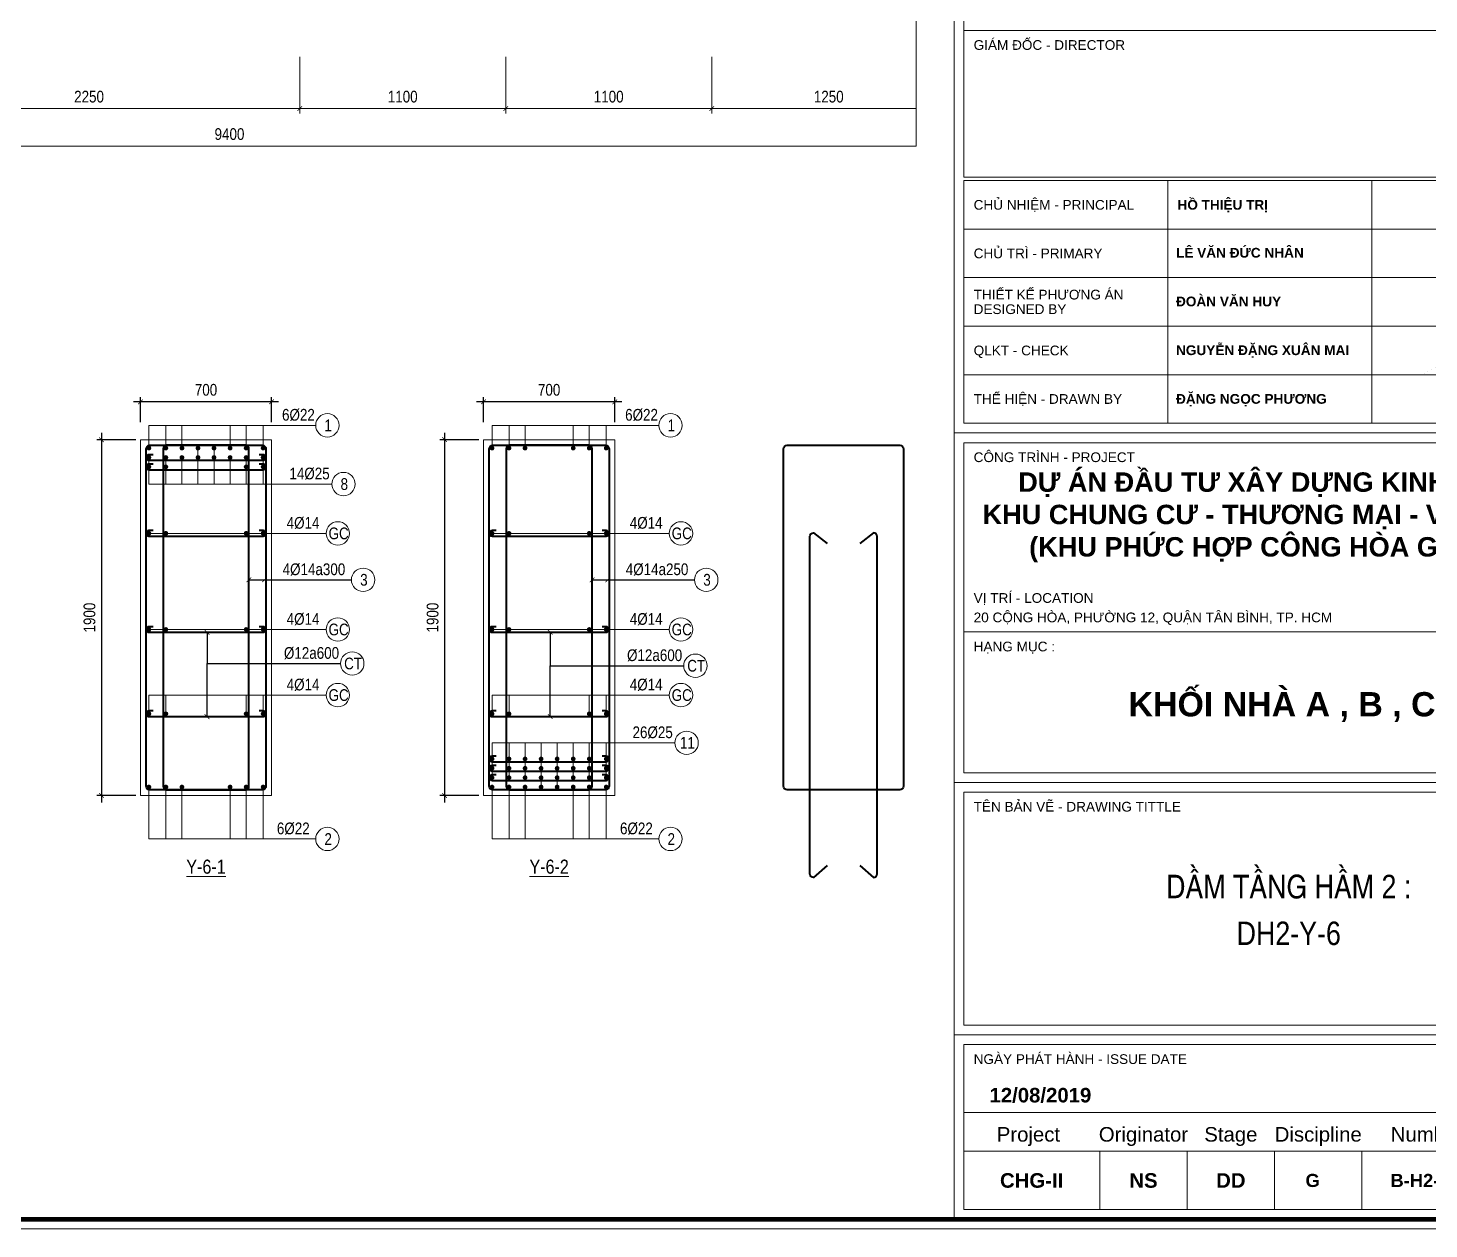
# Model space of a CAD drawing. Header units: millimetres. Extents: x 3014920 to 3563667, y -1638653 to -1356471.
# Drawn here: x 3096871 to 3104352, y -1620686 to -1614271 of the extents above; entities that cross this region are included whole.
import ezdxf
from ezdxf.enums import TextEntityAlignment as Align
from ezdxf.xclip import XClip

# ---------------------------------------------------------------- set-up
doc = ezdxf.new("R2010")
doc.units = ezdxf.units.MM
doc.header["$MEASUREMENT"] = 0
doc.header["$XCLIPFRAME"] = 0
doc.header["$PDMODE"] = 2
doc.linetypes.add('CENTER', pattern=[2, 1.25, -0.25, 0.25, -0.25])
doc.layers.get('0').update_dxf_attribs({"lineweight": 9})
doc.layers.get('Defpoints').update_dxf_attribs({"color": 10, "lineweight": 0})
for name, color, linetype, lineweight in [('CDAI', 21, 'Continuous', 40), ('CHG_XX_Khung ten$0$TEXT', 7, 'Continuous', 15), ('CHUNHO', 7, 'CENTER', 13), ('CHUTO', 51, 'Continuous', 15), ('CTHEP', 50, 'Continuous', 50), ('DBAO', 90, 'Continuous', 13), ('DGIONG', 130, 'Continuous', 13), ('KTH', 154, 'Continuous', 9), ('TEXT', 7, 'Continuous', 15)]:
    doc.layers.add(name, color=color, linetype=linetype, lineweight=lineweight)
doc.styles.add('ArialB', font='arialbd.ttf')
doc.styles.add('CHG_XX_Khung ten$0$A1 BORDER$0$ARIAL', font='arial.ttf')
doc.styles.add('CHG_XX_Khung ten$0$A1 BORDER$0$Arial - Bold', font='arialbd.ttf', dxfattribs={"height": 2.5})
doc.styles.add('CHG_XX_Khung ten$0$Arial - Bold', font='arialbd.ttf')
doc.styles.add('CHG_XX_Khung ten$0$title block pccc$0$ARIAL', font='arial.ttf')
doc.styles.add('CHG_XX_Khung ten$0$title block pccc$0$Arial - Bold', font='arialbd.ttf', dxfattribs={"height": 2.5})
doc.styles.add('Star-HelCon', font='VHELVCN_0.TTF')
doc.styles.add('TTP-HelCon', font='VHELVCN_0.TTF')
doc.dimstyles.new('TTP-25', dxfattribs={"dimscale": 25, "dimtxt": 2.5, "dimasz": 1, "dimexe": 1, "dimexo": 1, "dimgap": 0.09, "dimtad": 0, "dimdec": 4, "dimrnd": 1, "dimzin": 9, "dimdsep": 46, "dimtxsty": 'TTP-HelCon', "dimblk": 'ARCHTICK', "dimcen": 0.09, "dimdle": 1.5, "dimclrd": 256, "dimclre": 256, "dimclrt": 7, "dimadec": 0, "dimazin": 0, "dimtfac": 1, "dimtdec": 4, "dimtmove": 0, "dimatfit": 3, "dimldrblk": 'ARCHTICK', "dimfxl": 1, "dimtvp": 1, "dimtolj": 1, "dimtzin": 0, "dimarcsym": 0})

# ---------------------------------------------------------------- blocks, each defined once
blk = doc.blocks.new('_ArchTick')
at = {"color": 0, "linetype": 'ByBlock', "const_width": 0.15}
blk.add_lwpolyline([(-0.5, -0.5), (0.5, 0.5)], dxfattribs=at)
blk = doc.blocks.new('*D2597')
at = {"layer": 'Defpoints', "color": 0, "transparency": 16777216}
for p in [(21825, -2500), (24075, -2500), (24075, -2801)]:
    blk.add_point(p, dxfattribs=at)
at = {"layer": 'KTH', "lineweight": -2, "transparency": 16777216}
for p, q in [((21825, -2525), (21825, -2826)), ((24075, -2525), (24075, -2826)), ((21787.5, -2801), (24112.5, -2801))]:
    blk.add_line(p, q, dxfattribs=at)
at = {"layer": 'KTH', "lineweight": -2, "transparency": 16777216, "xscale": 25, "yscale": 25, "zscale": 25, "rotation": 180}
blk.add_blockref('_ArchTick', (21825, -2801), dxfattribs=at)
at = {"layer": 'KTH', "lineweight": -2, "transparency": 16777216, "xscale": 25, "yscale": 25, "zscale": 25}
blk.add_blockref('_ArchTick', (24075, -2801), dxfattribs=at)
at = {"layer": 'KTH', "color": 7, "transparency": 16777216, "insert": (22950, -2737.2), "char_height": 62.5, "attachment_point": 5, "style": 'TTP-HelCon'}
blk.add_mtext('\\A1;2250', dxfattribs=at)
blk = doc.blocks.new('*D2599')
at = {"layer": 'Defpoints', "color": 0, "transparency": 16777216}
for p in [(19000, -2801), (28400, -2801), (19000, -3001)]:
    blk.add_point(p, dxfattribs=at)
at = {"layer": 'KTH', "lineweight": -2, "transparency": 16777216}
for p, q in [((19000, -2826), (19000, -3026)), ((28400, -2826), (28400, -3026)), ((28437.5, -3001), (18962.5, -3001))]:
    blk.add_line(p, q, dxfattribs=at)
at = {"layer": 'KTH', "lineweight": -2, "transparency": 16777216, "xscale": 25, "yscale": 25, "zscale": 25, "rotation": 180}
blk.add_blockref('_ArchTick', (19000, -3001), dxfattribs=at)
at = {"layer": 'KTH', "lineweight": -2, "transparency": 16777216, "xscale": 25, "yscale": 25, "zscale": 25}
blk.add_blockref('_ArchTick', (28400, -3001), dxfattribs=at)
at = {"layer": 'KTH', "color": 7, "transparency": 16777216, "insert": (23700, -2937.2), "char_height": 62.5, "attachment_point": 5, "style": 'TTP-HelCon'}
blk.add_mtext('\\A1;9400', dxfattribs=at)
blk = doc.blocks.new('*D2610')
at = {"layer": 'Defpoints', "color": 0, "transparency": 16777216}
for p in [(24075, -2500), (25175, -2500), (25175, -2801)]:
    blk.add_point(p, dxfattribs=at)
at = {"layer": 'KTH', "lineweight": -2, "transparency": 16777216}
for p, q in [((24075, -2525), (24075, -2826)), ((25175, -2525), (25175, -2826)), ((24037.5, -2801), (25212.5, -2801))]:
    blk.add_line(p, q, dxfattribs=at)
at = {"layer": 'KTH', "lineweight": -2, "transparency": 16777216, "xscale": 25, "yscale": 25, "zscale": 25, "rotation": 180}
blk.add_blockref('_ArchTick', (24075, -2801), dxfattribs=at)
at = {"layer": 'KTH', "lineweight": -2, "transparency": 16777216, "xscale": 25, "yscale": 25, "zscale": 25}
blk.add_blockref('_ArchTick', (25175, -2801), dxfattribs=at)
at = {"layer": 'KTH', "color": 7, "transparency": 16777216, "insert": (24625, -2737.2), "char_height": 62.5, "attachment_point": 5, "style": 'TTP-HelCon'}
blk.add_mtext('\\A1;1100', dxfattribs=at)
blk = doc.blocks.new('*D2611')
at = {"layer": 'Defpoints', "color": 0, "transparency": 16777216}
for p in [(25175, -2500), (26275, -2500), (26275, -2801)]:
    blk.add_point(p, dxfattribs=at)
at = {"layer": 'KTH', "lineweight": -2, "transparency": 16777216}
for p, q in [((25175, -2525), (25175, -2826)), ((26275, -2525), (26275, -2826)), ((25137.5, -2801), (26312.5, -2801))]:
    blk.add_line(p, q, dxfattribs=at)
at = {"layer": 'KTH', "lineweight": -2, "transparency": 16777216, "xscale": 25, "yscale": 25, "zscale": 25, "rotation": 180}
blk.add_blockref('_ArchTick', (25175, -2801), dxfattribs=at)
at = {"layer": 'KTH', "lineweight": -2, "transparency": 16777216, "xscale": 25, "yscale": 25, "zscale": 25}
blk.add_blockref('_ArchTick', (26275, -2801), dxfattribs=at)
at = {"layer": 'KTH', "color": 7, "transparency": 16777216, "insert": (25725, -2737.2), "char_height": 62.5, "attachment_point": 5, "style": 'TTP-HelCon'}
blk.add_mtext('\\A1;1100', dxfattribs=at)
blk = doc.blocks.new('*D2613')
at = {"layer": 'Defpoints', "color": 0, "transparency": 16777216}
for p in [(26275, -2500), (27525, -2500), (27525, -2801)]:
    blk.add_point(p, dxfattribs=at)
at = {"layer": 'KTH', "lineweight": -2, "transparency": 16777216}
for p, q in [((26275, -2525), (26275, -2826)), ((27525, -2525), (27525, -2826)), ((26237.5, -2801), (27562.5, -2801))]:
    blk.add_line(p, q, dxfattribs=at)
at = {"layer": 'KTH', "lineweight": -2, "transparency": 16777216, "xscale": 25, "yscale": 25, "zscale": 25, "rotation": 180}
blk.add_blockref('_ArchTick', (26275, -2801), dxfattribs=at)
at = {"layer": 'KTH', "lineweight": -2, "transparency": 16777216, "xscale": 25, "yscale": 25, "zscale": 25}
blk.add_blockref('_ArchTick', (27525, -2801), dxfattribs=at)
at = {"layer": 'KTH', "color": 7, "transparency": 16777216, "insert": (26900, -2737.2), "char_height": 62.5, "attachment_point": 5, "style": 'TTP-HelCon'}
blk.add_mtext('\\A1;1250', dxfattribs=at)
blk = doc.blocks.new('*D391')
at = {"layer": 'Defpoints', "color": 0, "ltscale": 500, "transparency": 16777216}
for p in [(3099303.8, -1616469.9), (3099095.6, -1618369.9), (3099303.8, -1618369.9)]:
    blk.add_point(p, dxfattribs=at)
at = {"layer": 'KTH', "lineweight": -2, "ltscale": 500, "transparency": 16777216}
for p, q in [((3099278.8, -1616469.9), (3099070.6, -1616469.9)), ((3099095.6, -1616432.4), (3099095.6, -1618407.4)), ((3099278.8, -1618369.9), (3099070.6, -1618369.9))]:
    blk.add_line(p, q, dxfattribs=at)
at = {"layer": 'KTH', "lineweight": -2, "ltscale": 500, "transparency": 16777216, "xscale": 25, "yscale": 25, "zscale": 25}
for p, rotation in [((3099095.6, -1616469.9), 90), ((3099095.6, -1618369.9), 270)]:
    blk.add_blockref('_ArchTick', p, dxfattribs=dict(at, rotation=rotation))
at = {"layer": 'KTH', "color": 7, "ltscale": 500, "transparency": 16777216, "insert": (3099031.7, -1617419.9), "char_height": 62.5, "attachment_point": 5, "rotation": 90, "style": 'TTP-HelCon'}
blk.add_mtext('\\A1;1900', dxfattribs=at)
blk = doc.blocks.new('*D392')
at = {"layer": 'Defpoints', "color": 0, "ltscale": 500, "transparency": 16777216}
for p in [(3099303.8, -1616267.6), (3099303.8, -1616400.9), (3100003.8, -1616400.9)]:
    blk.add_point(p, dxfattribs=at)
at = {"layer": 'KTH', "lineweight": -2, "ltscale": 500, "transparency": 16777216}
for p, q in [((3100041.3, -1616267.6), (3099266.3, -1616267.6)), ((3099303.8, -1616375.9), (3099303.8, -1616242.6)), ((3100003.8, -1616375.9), (3100003.8, -1616242.6))]:
    blk.add_line(p, q, dxfattribs=at)
at = {"layer": 'KTH', "lineweight": -2, "ltscale": 500, "transparency": 16777216, "xscale": 25, "yscale": 25, "zscale": 25, "rotation": 180}
blk.add_blockref('_ArchTick', (3099303.8, -1616267.6), dxfattribs=at)
at = {"layer": 'KTH', "lineweight": -2, "ltscale": 500, "transparency": 16777216, "xscale": 25, "yscale": 25, "zscale": 25}
blk.add_blockref('_ArchTick', (3100003.8, -1616267.6), dxfattribs=at)
at = {"layer": 'KTH', "color": 7, "ltscale": 500, "transparency": 16777216, "insert": (3099653.8, -1616203.8), "char_height": 62.5, "attachment_point": 5, "style": 'TTP-HelCon'}
blk.add_mtext('\\A1;700', dxfattribs=at)
blk = doc.blocks.new('*D393')
at = {"layer": 'Defpoints', "color": 0, "ltscale": 500, "transparency": 16777216}
for p in [(3097471.5, -1616469.9), (3097263.3, -1618369.9), (3097471.5, -1618369.9)]:
    blk.add_point(p, dxfattribs=at)
at = {"layer": 'KTH', "lineweight": -2, "ltscale": 500, "transparency": 16777216}
for p, q in [((3097446.5, -1616469.9), (3097238.3, -1616469.9)), ((3097263.3, -1616432.4), (3097263.3, -1618407.4)), ((3097446.5, -1618369.9), (3097238.3, -1618369.9))]:
    blk.add_line(p, q, dxfattribs=at)
at = {"layer": 'KTH', "lineweight": -2, "ltscale": 500, "transparency": 16777216, "xscale": 25, "yscale": 25, "zscale": 25}
for p, rotation in [((3097263.3, -1616469.9), 90), ((3097263.3, -1618369.9), 270)]:
    blk.add_blockref('_ArchTick', p, dxfattribs=dict(at, rotation=rotation))
at = {"layer": 'KTH', "color": 7, "ltscale": 500, "transparency": 16777216, "insert": (3097199.4, -1617419.9), "char_height": 62.5, "attachment_point": 5, "rotation": 90, "style": 'TTP-HelCon'}
blk.add_mtext('\\A1;1900', dxfattribs=at)
blk = doc.blocks.new('*D394')
at = {"layer": 'Defpoints', "color": 0, "ltscale": 500, "transparency": 16777216}
for p in [(3097471.5, -1616267.6), (3097471.5, -1616400.9), (3098171.5, -1616400.9)]:
    blk.add_point(p, dxfattribs=at)
at = {"layer": 'KTH', "lineweight": -2, "ltscale": 500, "transparency": 16777216}
for p, q in [((3098209, -1616267.6), (3097434, -1616267.6)), ((3097471.5, -1616375.9), (3097471.5, -1616242.6)), ((3098171.5, -1616375.9), (3098171.5, -1616242.6))]:
    blk.add_line(p, q, dxfattribs=at)
at = {"layer": 'KTH', "lineweight": -2, "ltscale": 500, "transparency": 16777216, "xscale": 25, "yscale": 25, "zscale": 25, "rotation": 180}
blk.add_blockref('_ArchTick', (3097471.5, -1616267.6), dxfattribs=at)
at = {"layer": 'KTH', "lineweight": -2, "ltscale": 500, "transparency": 16777216, "xscale": 25, "yscale": 25, "zscale": 25}
blk.add_blockref('_ArchTick', (3098171.5, -1616267.6), dxfattribs=at)
at = {"layer": 'KTH', "color": 7, "ltscale": 500, "transparency": 16777216, "insert": (3097821.5, -1616203.8), "char_height": 62.5, "attachment_point": 5, "style": 'TTP-HelCon'}
blk.add_mtext('\\A1;700', dxfattribs=at)
blk = doc.blocks.new('*D2698')
at = {"layer": 'Defpoints', "color": 0, "transparency": 16777216}
for p in [(19000, -2479.4), (28400, -2479.4), (19000, -2679.4)]:
    blk.add_point(p, dxfattribs=at)
at = {"layer": 'KTH', "lineweight": -2, "transparency": 16777216}
for p, q in [((19000, -2504.4), (19000, -2704.4)), ((28400, -2504.4), (28400, -2704.4)), ((28437.5, -2679.4), (18962.5, -2679.4))]:
    blk.add_line(p, q, dxfattribs=at)
at = {"layer": 'KTH', "lineweight": -2, "transparency": 16777216, "xscale": 25, "yscale": 25, "zscale": 25, "rotation": 180}
blk.add_blockref('_ArchTick', (19000, -2679.4), dxfattribs=at)
at = {"layer": 'KTH', "lineweight": -2, "transparency": 16777216, "xscale": 25, "yscale": 25, "zscale": 25}
blk.add_blockref('_ArchTick', (28400, -2679.4), dxfattribs=at)
at = {"layer": 'KTH', "color": 7, "transparency": 16777216, "insert": (23700, -2615.5), "char_height": 62.5, "attachment_point": 5, "style": 'TTP-HelCon'}
blk.add_mtext('\\A1;9400', dxfattribs=at)
blk = doc.blocks.new('CHG_XX_Khung ten')
for p, q in [((687, 577), (687, 17)), ((687, 179), (824, 179)), ((687, 107), (824, 107)), ((687, 55), (824, 55))]:
    blk.add_line(p, q)
at = {"color": 9, "linetype": 'Continuous'}
for p, q in [((731, 231), (731, 181)), ((773, 231), (773, 181))]:
    blk.add_line(p, q, dxfattribs=at)
at = {"linetype": 'Continuous'}
for p, q in [((689, 39), (822, 39)), ((716.98, 31), (716.98, 19)), ((734.98, 31), (734.98, 19)), ((752.98, 31), (752.98, 19)), ((770.98, 31), (770.98, 19))]:
    blk.add_line(p, q, dxfattribs=at)
blk.add_lwpolyline([(15, 579), (826, 579), (826, 15), (15, 15)], close=True)
at = {"color": 4, "linetype": 'Continuous', "const_width": 1}
blk.add_lwpolyline([(17, 577), (824, 577), (824, 17), (17, 17)], close=True, dxfattribs=at)
at = {"linetype": 'Continuous'}
for points in [[(689, 289.93), (822, 289.93), (822, 261.93), (689, 261.93)], [(689, 177), (822, 177), (822, 138), (689, 138)], [(689, 109), (822, 109), (822, 138), (689, 138)], [(689, 105), (822, 105), (822, 57), (689, 57)], [(689, 53), (822, 53), (822, 31), (689, 31)], [(822, 19), (689, 19), (689, 31), (822, 31)]]:
    blk.add_lwpolyline(points, close=True, dxfattribs=at)
at = {"color": 9, "linetype": 'Continuous'}
for points in [[(689, 261.93), (822, 261.93), (822, 231.73), (689, 231.73)], [(822, 221), (689, 221), (689, 231), (822, 231)], [(822, 211), (689, 211), (689, 221), (822, 221)], [(822, 201), (689, 201), (689, 211), (822, 211)], [(822, 191), (689, 191), (689, 201), (822, 201)], [(822, 181), (689, 181), (689, 191), (822, 191)]]:
    blk.add_lwpolyline(points, close=True, dxfattribs=at)
blk.add_lwpolyline([(822, 211), (689, 211), (822, 211)], dxfattribs=at)
at = {"layer": 'CHG_XX_Khung ten$0$TEXT', "color": 1, "const_width": 0.0121}
blk.add_lwpolyline([(806.31, 195.73, -0.026807), (805.12, 195.66, 0.027369), (800.25, 195.52, 0.022423), (795.26, 194.89, 0.038275), (791.04, 194.04, 0.053272), (785.95, 192.37, 0.118692), (783.44, 190.96)], format="xyb", dxfattribs=at)
for s, height, style, p in [('GIÁM ĐỐC - DIRECTOR', 2, 'CHG_XX_Khung ten$0$title block pccc$0$ARIAL', (691, 258.93)), ('CHỦ NHIỆM - PRINCIPAL', 2, 'CHG_XX_Khung ten$0$title block pccc$0$ARIAL', (691, 226)), ('HỒ THIỆU TRỊ', 2, 'CHG_XX_Khung ten$0$title block pccc$0$Arial - Bold', (733, 226)), ('CHỦ TRÌ - PRIMARY', 2, 'CHG_XX_Khung ten$0$title block pccc$0$ARIAL', (691, 216)), ('LÊ VĂN ĐỨC NHÂN', 2.0073, 'CHG_XX_Khung ten$0$Arial - Bold', (732.68, 216.13)), ('THIẾT KẾ PHƯƠNG ÁN', 2, 'CHG_XX_Khung ten$0$title block pccc$0$ARIAL', (691, 207.5)), ('DESIGNED BY', 2, 'CHG_XX_Khung ten$0$title block pccc$0$ARIAL', (691, 204.5)), ('ĐOÀN VĂN HUY', 2.0073, 'CHG_XX_Khung ten$0$Arial - Bold', (732.68, 206.09)), ('QLKT - CHECK', 2, 'CHG_XX_Khung ten$0$title block pccc$0$ARIAL', (691, 196)), ('NGUYỄN ĐẶNG XUÂN MAI', 2.0073, 'CHG_XX_Khung ten$0$Arial - Bold', (732.68, 196.05)), ('THỂ HIỆN - DRAWN BY', 2, 'CHG_XX_Khung ten$0$title block pccc$0$ARIAL', (691, 186)), ('ĐẶNG NGỌC PHƯƠNG', 2.0073, 'CHG_XX_Khung ten$0$Arial - Bold', (732.68, 186.02)), ('CÔNG TRÌNH - PROJECT', 2, 'CHG_XX_Khung ten$0$A1 BORDER$0$ARIAL', (691, 174)), ('VỊ TRÍ - LOCATION', 2, 'CHG_XX_Khung ten$0$A1 BORDER$0$ARIAL', (691, 145)), ('20 CỘNG HÒA, PHƯỜNG 12, QUẬN TÂN BÌNH, TP. HCM', 2, 'CHG_XX_Khung ten$0$A1 BORDER$0$ARIAL', (691, 141)), ('HẠNG MỤC :', 2, 'CHG_XX_Khung ten$0$A1 BORDER$0$ARIAL', (691, 135)), ('TÊN BẢN VẼ - DRAWING TITTLE', 2, 'CHG_XX_Khung ten$0$A1 BORDER$0$ARIAL', (691, 102)), ('NGÀY PHÁT HÀNH - ISSUE DATE', 2, 'CHG_XX_Khung ten$0$A1 BORDER$0$ARIAL', (691, 50))]:
    blk.add_text(s, height=height, dxfattribs=dict(style=style)).set_placement(p, align=Align.MIDDLE_LEFT)
for s, style, p in [('12/08/2019', 'CHG_XX_Khung ten$0$A1 BORDER$0$Arial - Bold', (704.75, 42.57)), ('Project', 'CHG_XX_Khung ten$0$A1 BORDER$0$ARIAL', (702.28, 34.5)), ('Originator', 'CHG_XX_Khung ten$0$A1 BORDER$0$ARIAL', (725.98, 34.5)), ('Stage', 'CHG_XX_Khung ten$0$A1 BORDER$0$ARIAL', (743.98, 34.5)), ('Discipline', 'CHG_XX_Khung ten$0$A1 BORDER$0$ARIAL', (761.98, 34.5)), ('Number', 'CHG_XX_Khung ten$0$A1 BORDER$0$ARIAL', (784.37, 34.5)), ('CHG-II', 'CHG_XX_Khung ten$0$A1 BORDER$0$Arial - Bold', (702.94, 25)), ('NS', 'CHG_XX_Khung ten$0$A1 BORDER$0$Arial - Bold', (725.98, 25)), ('DD', 'CHG_XX_Khung ten$0$A1 BORDER$0$Arial - Bold', (743.98, 25))]:
    blk.add_text(s, height=3, dxfattribs=dict(style=style)).set_placement(p, align=Align.MIDDLE_CENTER)
at = {"attachment_point": 2, "style": 'CHG_XX_Khung ten$0$A1 BORDER$0$Arial - Bold'}
for s, insert, char_height, width in [('DỰ ÁN ĐẦU TƯ XÂY DỰNG KINH DOANH\\PKHU CHUNG CƯ - THƯƠNG MẠI - VĂN PHÒNG\\P(KHU PHỨC HỢP CÔNG HÒA GARDEN)', (755.4, 170.88), 4, 159.8745), ('KHỐI NHÀ A , B , C', (754.52, 125.61), 5, 104.1229)]:
    blk.add_mtext(s, dxfattribs=dict(at, insert=insert, char_height=char_height, width=width))
blk = doc.blocks.new('2Y-6')
at = {"layer": 'KTH'}
for base, p1, p2, picture, middle in [((24074.9925, -2801.04426), (21825, -2500), (24074.9925, -2500), '*D2597', (22949.99625, -2737.21093)), ((25174.9925, -2801.04426), (24074.9925, -2500), (25174.9925, -2500), '*D2610', (24624.9925, -2737.21093)), ((26275.00001, -2801.04426), (25175, -2500), (26275.00001, -2500), '*D2611', (25725.00001, -2737.21093)), ((27524.9925, -2801.04426), (26275.00001, -2500), (27524.9925, -2500), '*D2613', (26899.99626, -2737.21093)), ((19000, -3001), (28400, -2801.04426), (19000, -2801.04426), '*D2599', (23700, -2937.16667))]:
    dim = blk.add_linear_dim(base=base, p1=p1, p2=p2, dimstyle='TTP-25', override={"dimtmove": 1}, dxfattribs=at)
    dim.commit()
    dim.dimension.update_dxf_attribs({"geometry": picture, "text_midpoint": middle})
blk = doc.blocks.new('2Y-7')
at = {"layer": 'CTHEP'}
for p, q in [((43821.41112, -489.99789), (53.4545, -489.99789)), ((43821.41112, -949.99789), (53.4545, -949.99789)), ((43821.41112, -1409.99789), (53.4545, -1409.99789))]:
    blk.add_line(p, q, dxfattribs=at)
for points in [[(30, -529.99859), (30, -30), (43870.00002, -30)], [(30, -1870), (35469.73058, -1870)], [(22024.9925, -1830), (31250.00001, -1830)]]:
    blk.add_lwpolyline(points, dxfattribs=at)
at = {"layer": 'DBAO', "linetype": 'Continuous', "flags": 128}
for points in [[(0, -2000), (34299.99999, -2000), (34299.99999, -2750), (43900.00002, -2750), (43900.00002, 0)], [(0, -1900), (34399.99999, -1900)]]:
    blk.add_lwpolyline(points, dxfattribs=at)
at = {"layer": 'KTH'}
dim = blk.add_linear_dim(base=(19000, -2679.35098), p1=(28400, -2479.39524), p2=(19000, -2479.39524), dimstyle='TTP-25', override={"dimtmove": 1}, dxfattribs=at)
dim.commit()
dim.dimension.update_dxf_attribs({"geometry": '*D2698', "text_midpoint": (23700, -2615.51765)})

msp = doc.modelspace()

# ---------------------------------------------------------------- linework, layer by layer
at = {"layer": 'CDAI', "elevation": 0}
for points in [[(3097520.24589, -1616499.87395), (3098122.74589, -1616499.87395, -0.4142135624), (3098141.49589, -1616518.62395), (3098141.49589, -1618321.12395, -0.4142135624), (3098122.74589, -1618339.87395), (3097520.24589, -1618339.87395, -0.4142135624), (3097501.49589, -1618321.12395), (3097501.49589, -1616518.62395, -0.4142135624)], [(3098032.03161, -1616499.87395), (3097610.96018, -1616499.87395, 0.4142135624), (3097592.21018, -1616518.62395), (3097592.21018, -1618321.12395, 0.4142135624), (3097610.96018, -1618339.87395), (3098032.03161, -1618339.87395, 0.4142135624), (3098050.78161, -1618321.12395), (3098050.78161, -1616518.62395, 0.4142135624)], [(3099352.5582, -1616499.87395), (3099955.0582, -1616499.87395, -0.4142135624), (3099973.8082, -1616518.62395), (3099973.8082, -1618321.12395, -0.4142135624), (3099955.0582, -1618339.87395), (3099352.5582, -1618339.87395, -0.4142135624), (3099333.8082, -1618321.12395), (3099333.8082, -1616518.62395, -0.4142135624)], [(3099864.34391, -1616499.87395), (3099443.27249, -1616499.87395, 0.4142135624), (3099424.52249, -1616518.62395), (3099424.52249, -1618321.12395, 0.4142135624), (3099443.27249, -1618339.87395), (3099864.34391, -1618339.87395, 0.4142135624), (3099883.09391, -1618321.12395), (3099883.09391, -1616518.62395, 0.4142135624)], [(3100924.58043, -1616499.87395), (3101527.08043, -1616499.87395, -0.4142135624), (3101545.83043, -1616518.62395), (3101545.83043, -1618321.12395, -0.4142135624), (3101527.08043, -1618339.87395), (3100924.58043, -1618339.87395, -0.4142135624), (3100905.83043, -1618321.12395), (3100905.83043, -1616518.62395, -0.4142135624)]]:
    msp.add_lwpolyline(points, format="xyb", close=True, dxfattribs=at)
for points in [[(3097538.41588, -1616549.87395), (3097516.49589, -1616549.87395, 0.4142135624), (3097501.49589, -1616564.87395), (3097501.49589, -1616564.87395, 0.4142135624), (3097516.49589, -1616579.87395), (3098126.49589, -1616579.87395, 0.4142135624), (3098141.49589, -1616564.87395), (3098141.49589, -1616564.87395, 0.4142135624), (3098126.49589, -1616549.87395), (3098104.5759, -1616549.87395)], [(3097538.41588, -1616599.87395), (3097516.49589, -1616599.87395, 0.4142135624), (3097501.49589, -1616614.87395), (3097501.49589, -1616614.87395, 0.4142135624), (3097516.49589, -1616629.87395), (3098126.49589, -1616629.87395, 0.4142135624), (3098141.49589, -1616614.87395), (3098141.49589, -1616614.87395, 0.4142135624), (3098126.49589, -1616599.87395), (3098104.5759, -1616599.87395)], [(3097538.41588, -1616955.14387), (3097516.49589, -1616955.14387, 0.4142135624), (3097501.49589, -1616970.14387), (3097501.49589, -1616970.14387, 0.4142135624), (3097516.49589, -1616985.14387), (3098126.49589, -1616985.14387, 0.4142135624), (3098141.49589, -1616970.14387), (3098141.49589, -1616970.14387, 0.4142135624), (3098126.49589, -1616955.14387), (3098104.5759, -1616955.14387)], [(3099370.72819, -1616955.14387), (3099348.8082, -1616955.14387, 0.4142135624), (3099333.8082, -1616970.14387), (3099333.8082, -1616970.14387, 0.4142135624), (3099348.8082, -1616985.14387), (3099958.8082, -1616985.14387, 0.4142135624), (3099973.8082, -1616970.14387), (3099973.8082, -1616970.14387, 0.4142135624), (3099958.8082, -1616955.14387), (3099936.88821, -1616955.14387)], [(3101138.13727, -1618744.61169), (3101065.29471, -1618807.5451, -0.4142135624), (3101046.54471, -1618788.7951), (3101046.54471, -1616986.2951, -0.4142135624), (3101065.29471, -1616967.5451), (3101138.13727, -1617023.94987)], [(3101313.52358, -1618744.61169), (3101386.36614, -1618807.5451, 0.4142135624), (3101405.11614, -1618788.7951), (3101405.11614, -1616986.2951, 0.4142135624), (3101386.36614, -1616967.5451), (3101313.52358, -1617023.94987)], [(3097538.41588, -1617468.47721), (3097516.49589, -1617468.47721, 0.4142135624), (3097501.49589, -1617483.47721), (3097501.49589, -1617483.47721, 0.4142135624), (3097516.49589, -1617498.47721), (3098126.49589, -1617498.47721, 0.4142135624), (3098141.49589, -1617483.47721), (3098141.49589, -1617483.47721, 0.4142135624), (3098126.49589, -1617468.47721), (3098104.5759, -1617468.47721)], [(3099370.72819, -1617468.47721), (3099348.8082, -1617468.47721, 0.4142135624), (3099333.8082, -1617483.47721), (3099333.8082, -1617483.47721, 0.4142135624), (3099348.8082, -1617498.47721), (3099958.8082, -1617498.47721, 0.4142135624), (3099973.8082, -1617483.47721), (3099973.8082, -1617483.47721, 0.4142135624), (3099958.8082, -1617468.47721), (3099936.88821, -1617468.47721)], [(3097538.41588, -1617918.81054), (3097516.49589, -1617918.81054, 0.4142135624), (3097501.49589, -1617933.81054), (3097501.49589, -1617933.81054, 0.4142135624), (3097516.49589, -1617948.81054), (3098126.49589, -1617948.81054, 0.4142135624), (3098141.49589, -1617933.81054), (3098141.49589, -1617933.81054, 0.4142135624), (3098126.49589, -1617918.81054), (3098104.5759, -1617918.81054)], [(3099370.72819, -1617918.81054), (3099348.8082, -1617918.81054, 0.4142135624), (3099333.8082, -1617933.81054), (3099333.8082, -1617933.81054, 0.4142135624), (3099348.8082, -1617948.81054), (3099958.8082, -1617948.81054, 0.4142135624), (3099973.8082, -1617933.81054), (3099973.8082, -1617933.81054, 0.4142135624), (3099958.8082, -1617918.81054), (3099936.88821, -1617918.81054)], [(3099370.72819, -1618159.87395), (3099348.8082, -1618159.87395, 0.4142135624), (3099333.8082, -1618174.87395), (3099333.8082, -1618174.87395, 0.4142135624), (3099348.8082, -1618189.87395), (3099958.8082, -1618189.87395, 0.4142135624), (3099973.8082, -1618174.87395), (3099973.8082, -1618174.87395, 0.4142135624), (3099958.8082, -1618159.87395), (3099936.88821, -1618159.87395)], [(3099370.72819, -1618209.87395), (3099348.8082, -1618209.87395, 0.4142135624), (3099333.8082, -1618224.87395), (3099333.8082, -1618224.87395, 0.4142135624), (3099348.8082, -1618239.87395), (3099958.8082, -1618239.87395, 0.4142135624), (3099973.8082, -1618224.87395), (3099973.8082, -1618224.87395, 0.4142135624), (3099958.8082, -1618209.87395), (3099936.88821, -1618209.87395)], [(3099370.72819, -1618259.87395), (3099348.8082, -1618259.87395, 0.4142135624), (3099333.8082, -1618274.87395), (3099333.8082, -1618274.87395, 0.4142135624), (3099348.8082, -1618289.87395), (3099958.8082, -1618289.87395, 0.4142135624), (3099973.8082, -1618274.87395), (3099973.8082, -1618274.87395, 0.4142135624), (3099958.8082, -1618259.87395), (3099936.88821, -1618259.87395)]]:
    msp.add_lwpolyline(points, format="xyb", dxfattribs=at)
at = {"layer": 'CTHEP', "const_width": 12.5, "elevation": 0}
for points in [[(3097510.24589, -1616514.87395, 1), (3097522.74589, -1616514.87395, 1)], [(3097600.96018, -1616514.87395, -1), (3097613.46018, -1616514.87395, -1)], [(3097686.67446, -1616514.87395, -1), (3097699.17446, -1616514.87395, -1)], [(3097772.38875, -1616514.87395, -1), (3097784.88875, -1616514.87395, -1)], [(3097870.60303, -1616514.87395, 1), (3097858.10303, -1616514.87395, 1)], [(3097956.31732, -1616514.87395, 1), (3097943.81732, -1616514.87395, 1)], [(3098042.0316, -1616514.87395, 1), (3098029.5316, -1616514.87395, 1)], [(3098120.24589, -1616514.87395, 1), (3098132.74589, -1616514.87395, 1)], [(3099342.5582, -1616514.87395, 1), (3099355.0582, -1616514.87395, 1)], [(3099433.27249, -1616514.87395, -1), (3099445.77249, -1616514.87395, -1)], [(3099518.98677, -1616514.87395, -1), (3099531.48677, -1616514.87395, -1)], [(3099788.62963, -1616514.87395, 1), (3099776.12963, -1616514.87395, 1)], [(3099874.34391, -1616514.87395, 1), (3099861.84391, -1616514.87395, 1)], [(3099952.5582, -1616514.87395, 1), (3099965.0582, -1616514.87395, 1)], [(3097510.24589, -1616564.87395, 1), (3097522.74589, -1616564.87395, 1)], [(3097600.96018, -1616564.87395, -1), (3097613.46018, -1616564.87395, -1)], [(3097686.67446, -1616564.87395, -1), (3097699.17446, -1616564.87395, -1)], [(3097772.38875, -1616564.87396, -1), (3097784.88875, -1616564.87396, -1)], [(3097870.60303, -1616564.87396, 1), (3097858.10303, -1616564.87396, 1)], [(3097956.31732, -1616564.87395, 1), (3097943.81732, -1616564.87395, 1)], [(3098042.0316, -1616564.87395, 1), (3098029.5316, -1616564.87395, 1)], [(3098120.24589, -1616564.87395, 1), (3098132.74589, -1616564.87395, 1)], [(3097510.24589, -1616614.87395, 1), (3097522.74589, -1616614.87395, 1)], [(3097600.96018, -1616614.87395, -1), (3097613.46018, -1616614.87395, -1)], [(3098042.0316, -1616614.87395, 1), (3098029.5316, -1616614.87395, 1)], [(3098120.24589, -1616614.87395, 1), (3098132.74589, -1616614.87395, 1)], [(3097510.24589, -1616970.14387, 1), (3097522.74589, -1616970.14387, 1)], [(3097600.96018, -1616970.14388, 1), (3097613.46018, -1616970.14388, 1)], [(3098029.5316, -1616970.14387, 1), (3098042.0316, -1616970.14387, 1)], [(3098120.24589, -1616970.14387, 1), (3098132.74589, -1616970.14387, 1)], [(3099342.5582, -1616970.14387, 1), (3099355.0582, -1616970.14387, 1)], [(3099433.27249, -1616970.14388, 1), (3099445.77249, -1616970.14388, 1)], [(3099861.84391, -1616970.14387, 1), (3099874.34391, -1616970.14387, 1)], [(3099952.5582, -1616970.14387, 1), (3099965.0582, -1616970.14387, 1)], [(3097510.24589, -1617483.47721, 1), (3097522.74589, -1617483.47721, 1)], [(3097600.96018, -1617483.47721, 1), (3097613.46018, -1617483.47721, 1)], [(3098029.5316, -1617483.47721, 1), (3098042.0316, -1617483.47721, 1)], [(3098120.24589, -1617483.47721, 1), (3098132.74589, -1617483.47721, 1)], [(3099342.5582, -1617483.47721, 1), (3099355.0582, -1617483.47721, 1)], [(3099433.27249, -1617483.47721, 1), (3099445.77249, -1617483.47721, 1)], [(3099861.84391, -1617483.47721, 1), (3099874.34391, -1617483.47721, 1)], [(3099952.5582, -1617483.47721, 1), (3099965.0582, -1617483.47721, 1)], [(3097510.24589, -1617933.81054, 1), (3097522.74589, -1617933.81054, 1)], [(3097600.96018, -1617933.81054, 1), (3097613.46018, -1617933.81054, 1)], [(3098029.5316, -1617933.81054, 1), (3098042.0316, -1617933.81054, 1)], [(3098120.24589, -1617933.81054, 1), (3098132.74589, -1617933.81054, 1)], [(3099342.5582, -1617933.81054, 1), (3099355.0582, -1617933.81054, 1)], [(3099433.27249, -1617933.81054, 1), (3099445.77249, -1617933.81054, 1)], [(3099861.84391, -1617933.81054, 1), (3099874.34391, -1617933.81054, 1)], [(3099952.5582, -1617933.81054, 1), (3099965.0582, -1617933.81054, 1)], [(3099342.5582, -1618174.87395, -1), (3099355.0582, -1618174.87395, -1)], [(3099342.5582, -1618224.87395, -1), (3099355.0582, -1618224.87395, -1)], [(3099433.27249, -1618174.87395, 1), (3099445.77249, -1618174.87395, 1)], [(3099433.27249, -1618224.87395, 1), (3099445.77249, -1618224.87395, 1)], [(3099518.98677, -1618174.87395, 1), (3099531.48677, -1618174.87395, 1)], [(3099518.98677, -1618224.87395, 1), (3099531.48677, -1618224.87395, 1)], [(3099604.70106, -1618174.87395, 1), (3099617.20106, -1618174.87395, 1)], [(3099604.70106, -1618224.87395, 1), (3099617.20106, -1618224.87395, 1)], [(3099702.91534, -1618174.87395, -1), (3099690.41534, -1618174.87395, -1)], [(3099702.91534, -1618224.87395, -1), (3099690.41534, -1618224.87395, -1)], [(3099788.62963, -1618174.87395, -1), (3099776.12963, -1618174.87395, -1)], [(3099788.62963, -1618224.87395, -1), (3099776.12963, -1618224.87395, -1)], [(3099874.34391, -1618174.87395, -1), (3099861.84391, -1618174.87395, -1)], [(3099874.34391, -1618224.87395, -1), (3099861.84391, -1618224.87395, -1)], [(3099952.5582, -1618174.87395, -1), (3099965.0582, -1618174.87395, -1)], [(3099952.5582, -1618224.87395, -1), (3099965.0582, -1618224.87395, -1)], [(3099342.5582, -1618274.87395, -1), (3099355.0582, -1618274.87395, -1)], [(3099433.27249, -1618274.87395, 1), (3099445.77249, -1618274.87395, 1)], [(3099518.98677, -1618274.87395, 1), (3099531.48677, -1618274.87395, 1)], [(3099604.70106, -1618274.87395, 1), (3099617.20106, -1618274.87395, 1)], [(3099702.91534, -1618274.87395, -1), (3099690.41534, -1618274.87395, -1)], [(3099788.62963, -1618274.87395, -1), (3099776.12963, -1618274.87395, -1)], [(3099874.34391, -1618274.87395, -1), (3099861.84391, -1618274.87395, -1)], [(3099952.5582, -1618274.87395, -1), (3099965.0582, -1618274.87395, -1)], [(3097510.24589, -1618324.87395, 1), (3097522.74589, -1618324.87395, 1)], [(3097600.96018, -1618324.87395, 1), (3097613.46018, -1618324.87395, 1)], [(3097686.67446, -1618324.87395, 1), (3097699.17446, -1618324.87395, 1)], [(3097956.31732, -1618324.87395, -1), (3097943.81732, -1618324.87395, -1)], [(3098042.0316, -1618324.87395, -1), (3098029.5316, -1618324.87395, -1)], [(3098120.24589, -1618324.87395, 1), (3098132.74589, -1618324.87395, 1)], [(3099342.5582, -1618324.87395, 1), (3099355.0582, -1618324.87395, 1)], [(3099433.27249, -1618324.87395, 1), (3099445.77249, -1618324.87395, 1)], [(3099518.98677, -1618324.87395, 1), (3099531.48677, -1618324.87395, 1)], [(3099604.70106, -1618324.87395, 1), (3099617.20106, -1618324.87395, 1)], [(3099702.91534, -1618324.87395, -1), (3099690.41534, -1618324.87395, -1)], [(3099788.62963, -1618324.87395, -1), (3099776.12963, -1618324.87395, -1)], [(3099874.34391, -1618324.87395, -1), (3099861.84391, -1618324.87395, -1)], [(3099952.5582, -1618324.87395, 1), (3099965.0582, -1618324.87395, 1)]]:
    msp.add_lwpolyline(points, format="xyb", close=True, dxfattribs=at)
at = {"layer": 'DBAO', "elevation": 0, "flags": 128}
for points in [[(3097471.49589, -1616469.87395), (3098171.49589, -1616469.87395)], [(3098171.49589, -1616469.87395), (3098171.49589, -1618369.87395), (3097471.49589, -1618369.87395), (3097471.49589, -1616469.87395)], [(3099303.8082, -1616469.87395), (3100003.8082, -1616469.87395)], [(3100003.8082, -1616469.87395), (3100003.8082, -1618369.87395), (3099303.8082, -1618369.87395), (3099303.8082, -1616469.87395)]]:
    msp.add_lwpolyline(points, dxfattribs=at)
at = {"layer": 'DGIONG'}
for p, q in [((3097516.49589, -1616514.87395), (3097516.49589, -1616393.12395)), ((3097516.49589, -1616393.12395), (3098407.0924, -1616393.12395)), ((3097607.21018, -1616514.87395), (3097607.21018, -1616393.12395)), ((3097692.92446, -1616514.87395), (3097692.92446, -1616393.12395)), ((3097950.06732, -1616514.87395), (3097950.06732, -1616393.12395)), ((3098035.7816, -1616514.87395), (3098035.7816, -1616393.12395)), ((3098126.49589, -1616514.87395), (3098126.49589, -1616393.12395)), ((3099348.8082, -1616514.87395), (3099348.8082, -1616393.12395)), ((3099348.8082, -1616393.12395), (3100239.40471, -1616393.12395)), ((3099439.52249, -1616514.87395), (3099439.52249, -1616393.12395)), ((3099525.23677, -1616514.87395), (3099525.23677, -1616393.12395)), ((3099782.37963, -1616514.87395), (3099782.37963, -1616393.12395)), ((3099868.09391, -1616514.87395), (3099868.09391, -1616393.12395)), ((3099958.8082, -1616514.87395), (3099958.8082, -1616393.12395)), ((3097516.49589, -1616564.87395), (3097516.49589, -1616706.62672)), ((3097607.21018, -1616564.87396), (3097607.21018, -1616706.62672)), ((3097692.92446, -1616564.87396), (3097692.92446, -1616706.62672)), ((3097778.63875, -1616514.87395), (3097778.63875, -1616706.62672)), ((3097864.35303, -1616514.87395), (3097864.35303, -1616706.62672)), ((3097950.06732, -1616564.87396), (3097950.06732, -1616706.62672)), ((3098035.7816, -1616564.87396), (3098035.7816, -1616706.62672)), ((3098126.49589, -1616564.87395), (3098126.49589, -1616706.62672)), ((3097516.49589, -1616706.62672), (3098493.24727, -1616706.62672)), ((3097516.49589, -1616970.14387), (3098463.05695, -1616970.14388)), ((3099348.8082, -1616970.14387), (3100295.36926, -1616970.14388)), ((3097516.49589, -1617483.47721), (3098463.05695, -1617483.47721)), ((3099348.8082, -1617483.47721), (3100295.36926, -1617483.47721)), ((3097516.49589, -1617833.81054), (3098463.05695, -1617833.81054)), ((3097516.49589, -1617933.81054), (3097516.49589, -1617833.81054)), ((3097607.21018, -1617933.81054), (3097607.21018, -1617833.81054)), ((3098035.7816, -1617933.81054), (3098035.7816, -1617833.81054)), ((3098126.49589, -1617933.81054), (3098126.49589, -1617833.81054)), ((3099348.8082, -1617833.81054), (3100295.36926, -1617833.81054)), ((3099348.8082, -1617933.81054), (3099348.8082, -1617833.81054)), ((3099439.52249, -1617933.81054), (3099439.52249, -1617833.81054)), ((3099868.09391, -1617933.81054), (3099868.09391, -1617833.81054)), ((3099958.8082, -1617933.81054), (3099958.8082, -1617833.81054)), ((3099348.8082, -1618274.87395), (3099348.8082, -1618088.81861)), ((3099348.8082, -1618088.81861), (3100325.55958, -1618088.81861)), ((3099439.52249, -1618274.87395), (3099439.52249, -1618088.81861)), ((3099525.23677, -1618274.87395), (3099525.23677, -1618088.81861)), ((3099610.95106, -1618088.81861), (3099610.95106, -1618324.87395)), ((3099696.66534, -1618088.81861), (3099696.66534, -1618324.87395)), ((3099782.37963, -1618274.87395), (3099782.37963, -1618088.81861)), ((3099868.09391, -1618274.87395), (3099868.09391, -1618088.81861)), ((3099958.8082, -1618274.87395), (3099958.8082, -1618088.81861)), ((3097516.49589, -1618602.27578), (3097516.49589, -1618324.87395)), ((3097607.21018, -1618324.87395), (3097607.21018, -1618602.27578)), ((3097692.92446, -1618324.87395), (3097692.92446, -1618602.27578)), ((3097950.06732, -1618324.87395), (3097950.06732, -1618602.27578)), ((3098035.7816, -1618324.87395), (3098035.7816, -1618602.27578)), ((3098126.49589, -1618602.27578), (3098126.49589, -1618324.87395)), ((3099348.8082, -1618602.27578), (3099348.8082, -1618324.87395)), ((3099439.52249, -1618324.87395), (3099439.52249, -1618602.27578)), ((3099525.23677, -1618324.87395), (3099525.23677, -1618602.27578)), ((3099782.37963, -1618324.87395), (3099782.37963, -1618602.27578)), ((3099868.09391, -1618324.87395), (3099868.09391, -1618602.27578)), ((3099958.8082, -1618602.27578), (3099958.8082, -1618324.87395)), ((3097516.49589, -1618602.27578), (3098407.0924, -1618602.27578)), ((3099348.8082, -1618602.27578), (3100239.40471, -1618602.27578))]:
    msp.add_line(p, q, dxfattribs=at)
at = {"layer": 'DGIONG', "linetype": 'Continuous', "elevation": 0, "flags": 128}
msp.add_lwpolyline([(3101613.6866, -1614901.65373), (3101613.68669, -1612745.74209), (3101579.34322, -1612733.24209), (3101648.03016, -1612708.24209), (3101613.68669, -1612695.74209), (3101613.68658, -1611326.64913)], dxfattribs=at)
at = {"layer": 'DGIONG'}
for centre in [(3098469.5924, -1616393.12395), (3100301.90471, -1616393.12395), (3098555.74727, -1616706.62672), (3098525.55695, -1616970.14388), (3100357.86926, -1616970.14388), (3098660.51035, -1617218.16448), (3100492.82266, -1617218.16448), (3098525.55695, -1617483.47721), (3100357.86926, -1617483.47721), (3098602.65985, -1617665.07033), (3100434.97216, -1617677.12308), (3098525.55695, -1617833.81054), (3100357.86926, -1617833.81054), (3100388.05958, -1618088.81861), (3098469.5924, -1618602.27578), (3100301.90471, -1618602.27578)]:
    msp.add_circle(centre, 62.5, dxfattribs=at)

# ---------------------------------------------------------------- block references
at = {"layer": 'DGIONG', "color": 5}
ref = msp.add_blockref('2Y-6', (3074246.90367, -1611900.65373), dxfattribs=at)
XClip(ref).set_block_clipping_path([(10466.3343509422, -3587.9971422132), (27366.7829084061, 990.7508366439)])
ref = msp.add_blockref('2Y-7', (3079376.73028, -1614599.69118), dxfattribs=at)
XClip(ref).set_block_clipping_path([(26942.861779483, -4609.38876336), (45372.9411157561, 704.819474112)])

# ---------------------------------------------------------------- texts
at = {"layer": 'CHUNHO', "style": 'Star-HelCon'}
for s, p in [('DAÀM TAÀNG HAÀM 2 :', (3103603.54572, -1618918.83476)), ('DH2-Y-6', (3103603.54572, -1619168.83476))]:
    msp.add_text(s, height=125, dxfattribs=at).set_placement(p, align=Align.CENTER)
at = {"layer": 'CHUTO', "color": 7, "style": 'ArialB'}
for s, p in [('G', (3103730.99566, -1620461.20976)), ('B-H2-23', (3104331.65516, -1620461.20976))]:
    msp.add_text(s, height=70, dxfattribs=at).set_placement(p, align=Align.CENTER)
at = {"layer": 'TEXT', "style": 'TTP-HelCon'}
for s, p in [('6Þ22', (3098227.45422, -1616368.12395)), ('6Þ22', (3100059.76653, -1616368.12395)), ('14Þ25', (3098266.86801, -1616681.62672)), ('4Þ14', (3098252.22168, -1616945.14388)), ('4Þ14', (3100084.53399, -1616945.14388)), ('4Þ14a300', (3098230.66205, -1617193.16448)), ('4Þ14a250', (3100062.97436, -1617193.16448)), ('4Þ14', (3098252.22168, -1617458.47721)), ('4Þ14', (3100084.53399, -1617458.47721)), ('Þ12a600', (3098237.57443, -1617640.07033)), ('Þ12a600', (3100069.88674, -1617652.12308)), ('4Þ14', (3098252.22168, -1617808.81054)), ('4Þ14', (3100084.53399, -1617808.81054)), ('26Þ25', (3100099.18032, -1618063.81861)), ('6Þ22', (3098199.95422, -1618577.27578)), ('6Þ22', (3100032.26653, -1618577.27578))]:
    msp.add_text(s, height=62.5, dxfattribs=at).set_placement(p)
at = {"layer": 'TEXT', "style": 'Star-HelCon'}
for s, p in [('1', (3098473.75907, -1616393.12395)), ('1', (3100306.07138, -1616393.12395)), ('8', (3098559.91394, -1616706.62672)), ('GC', (3098529.72362, -1616970.14388)), ('GC', (3100362.03593, -1616970.14388)), ('3', (3098664.67701, -1617218.16448)), ('3', (3100496.98932, -1617218.16448)), ('GC', (3098529.72362, -1617483.47721)), ('GC', (3100362.03593, -1617483.47721)), ('CT', (3098606.82652, -1617665.07033)), ('CT', (3100439.13883, -1617677.12308)), ('GC', (3098529.72362, -1617833.81054)), ('GC', (3100362.03593, -1617833.81054)), ('11', (3100392.22625, -1618088.81861)), ('2', (3098473.75907, -1618602.27578)), ('2', (3100306.07138, -1618602.27578))]:
    msp.add_text(s, height=62.5, dxfattribs=at).set_placement(p, align=Align.MIDDLE)
at = {"layer": 'TEXT', "style": 'TTP-HelCon'}
for s, p in [('%%UY-6-1', (3097821.49589, -1618787.86194)), ('%%UY-6-2', (3099653.8082, -1618787.86194))]:
    msp.add_text(s, height=75, dxfattribs=at).set_placement(p, align=Align.CENTER)

# ---------------------------------------------------------------- dimensions: what is measured, and where the dimension line sits
at = {"layer": 'KTH', "ltscale": 500}
for base, p1, p2, picture, middle in [((3097471.49589, -1616267.62395), (3098171.49589, -1616400.862), (3097471.49589, -1616400.862), '*D394', (3097821.49589, -1616203.79062)), ((3099303.8082, -1616267.62395), (3100003.8082, -1616400.862), (3099303.8082, -1616400.862), '*D392', (3099653.8082, -1616203.79062))]:
    dim = msp.add_linear_dim(base=base, p1=p1, p2=p2, dimstyle='TTP-25', dxfattribs=at)
    dim.commit()
    dim.dimension.update_dxf_attribs({"geometry": picture, "text_midpoint": middle})
for base, p1, p2, picture, middle in [((3097263.25825, -1618369.87395), (3097471.49589, -1616469.87395), (3097471.49589, -1618369.87395), '*D393', (3097199.42492, -1617419.87395)), ((3099095.57056, -1618369.87395), (3099303.8082, -1616469.87395), (3099303.8082, -1618369.87395), '*D391', (3099031.73723, -1617419.87395))]:
    dim = msp.add_linear_dim(base=base, p1=p1, p2=p2, angle=90, dimstyle='TTP-25', dxfattribs=at)
    dim.commit()
    dim.dimension.update_dxf_attribs({"geometry": picture, "text_midpoint": middle})

# ---------------------------------------------------------------- leaders
at = {"layer": 'DGIONG'}
for points in [[(3098050.78161, -1617218.16448), (3098598.01035, -1617218.16448)], [(3098134.58351, -1617218.16448), (3098598.01035, -1617218.16448)], [(3099883.09391, -1617218.16448), (3100430.32266, -1617218.16448)], [(3099966.89582, -1617218.16448), (3100430.32266, -1617218.16448)], [(3097827.14006, -1617498.47721), (3097827.14006, -1617665.07033), (3098540.15985, -1617665.07033)], [(3099659.45237, -1617498.47721), (3099659.45237, -1617677.12308), (3100372.47216, -1617677.12308)], [(3097827.14006, -1617948.81054), (3097827.14006, -1617665.07033), (3098540.15985, -1617665.07033)], [(3099659.45237, -1617948.81054), (3099659.45237, -1617677.12308), (3100372.47216, -1617677.12308)]]:
    msp.add_leader(points, dimstyle='TTP-25', dxfattribs=at)

# ---------------------------------------------------------------- next in the draw order: block references
at = {"color": 5, "xscale": 25.92478421704392, "yscale": 25.92478421704392, "zscale": 25.92478421704392}
msp.add_blockref('CHG_XX_Khung ten', (3084006.85793, -1621074.38806), dxfattribs=at)

doc.saveas('drawing.dxf')
